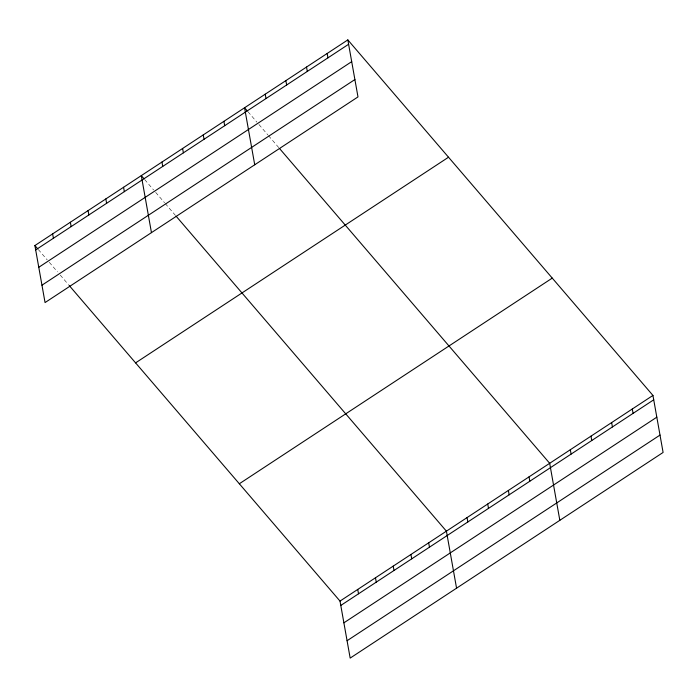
<?xml version="1.0" encoding="UTF-8"?>
<svg xmlns="http://www.w3.org/2000/svg" width="698" height="698" viewBox="0 0 698 698"><rect width="100%" height="100%" fill="white"/><g stroke="black" fill="none" stroke-linecap="round" stroke-linejoin="round"><path stroke-width="0.52" stroke-dasharray="3.49 2.62" d="M247.991 111.75L256.89 122.124M258.949 124.523L267.849 134.897M268.538 135.7L278.816 147.671M144.722 179.613L153.63 189.987M155.68 192.386L164.588 202.76M165.269 203.563L175.547 215.534M38.329 249.535L47.228 259.909M49.288 262.308L57.506 271.88M60.246 275.073L68.465 284.653"/><path stroke-width="1.05" d="M347.831 39.899L357.987 96.917L45.056 302.566L34.9 245.548L347.831 39.899L652.944 395.434L663.1 452.452L350.169 658.101L340.013 601.083L69.146 285.456M35.677 249.91L348.607 44.271M38.774 267.29L351.705 61.642M41.959 285.194L354.898 79.546M135.587 362.873L448.517 157.225M239.327 483.758L552.258 278.109M340.013 601.083L652.944 395.434M340.79 605.454L653.721 399.806M343.887 622.825L656.818 417.177M347.072 640.729L660.003 435.081M247.301 110.956L244.562 107.762L254.726 164.78M279.497 148.465L549.675 463.298L559.831 520.315M144.041 178.819L141.301 175.626L151.457 232.643M176.228 216.328L446.406 531.161L456.562 588.178M34.9 245.548L37.64 248.741M632.292 409.011L633.069 413.373M611.64 422.578L612.416 426.949M590.979 436.154L591.764 440.525M570.327 449.721L571.104 454.093M529.023 476.874L529.799 481.236M508.371 490.441L509.147 494.812M487.719 504.017L488.495 508.388M467.058 517.584L467.843 521.956M428.677 542.817L429.453 547.188M327.179 53.467L327.955 57.838M410.939 554.465L411.724 558.836M306.527 67.043L307.303 71.414M393.21 566.122L393.986 570.493M375.472 577.778L376.257 582.141M285.875 80.619L286.651 84.982M357.742 589.426L358.519 593.797M265.223 94.186L265.999 98.558M223.91 121.33L224.686 125.701M203.258 134.906L204.034 139.277M182.606 148.482L183.382 152.845M161.953 162.049L162.73 166.421M123.563 187.273L124.34 191.645M105.834 198.93L106.611 203.301M88.096 210.587L88.873 214.958M70.367 222.234L71.144 226.606M52.629 233.891L53.414 238.262"/></g></svg>
